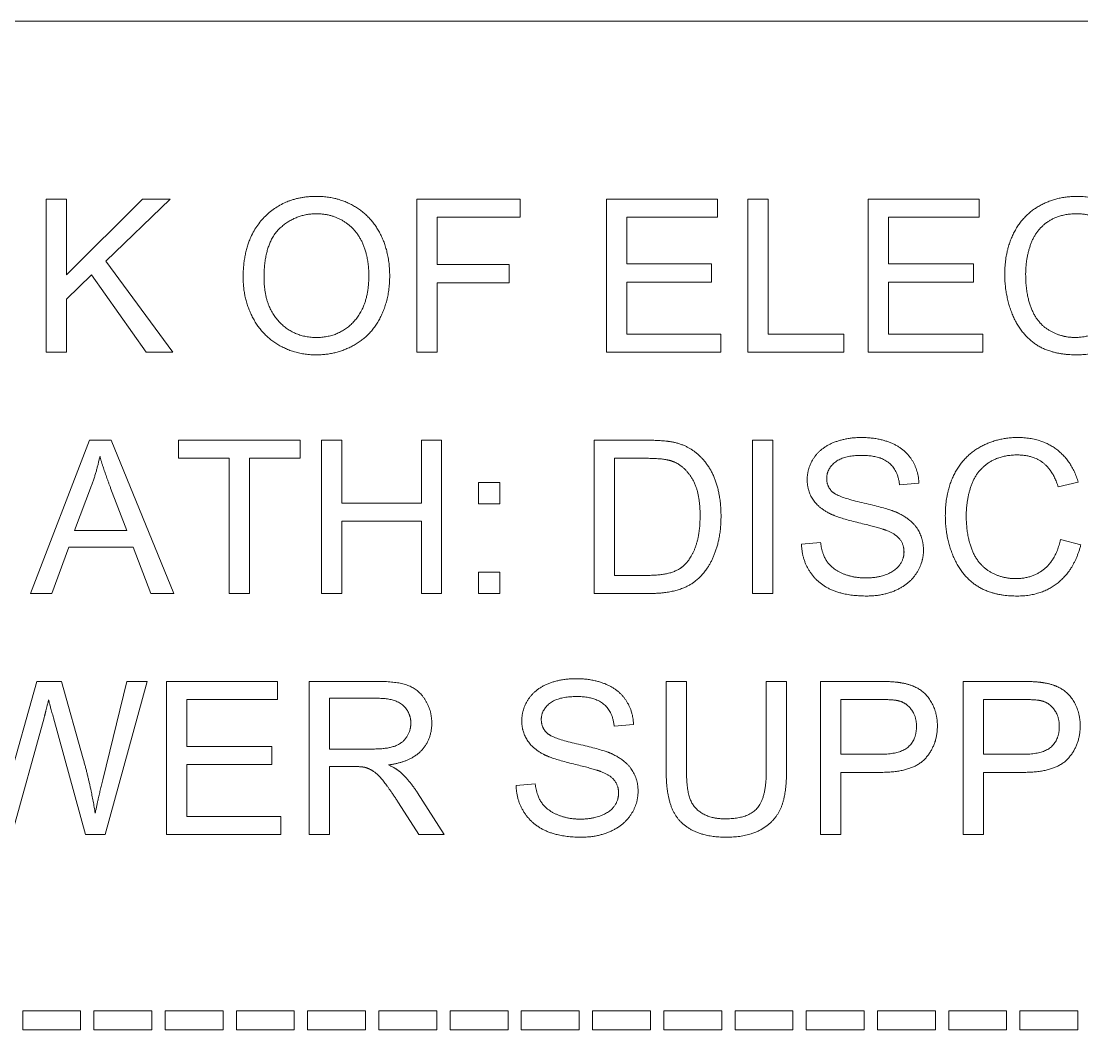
# Model space of a CAD drawing. Extents: x -76427 to 292734, y -42117 to 131250.
# Drawn here: x 14075.48 to 14099.71, y -38303.83 to -38280.8 of the extents above; entities that cross this region are included whole.
import ezdxf

# ---------------------------------------------------------------- set-up
doc = ezdxf.new("R2010")
doc.units = 0
doc.header["$LTSCALE"] = 10
doc.layers.add('XFM7P10PV$0$PV-EQ(50K)', color=252, linetype='Continuous', lineweight=9)
doc.layers.add('XFM7P10PV-200K$0$PV-EQ(50K)', color=22, linetype='Continuous', lineweight=9)

# ---------------------------------------------------------------- blocks, each defined once
blk = doc.blocks.new('XFM7P10PV-200K$0$A$Cf6a59fa3')
for p, q in [((2289.593, 488.833), (2469.593, 488.833)), ((2380.454, 484.771), (2380.918, 484.771)), ((2380.454, 481.271), (2380.454, 484.771)), ((2380.918, 484.771), (2380.918, 483.037)), ((2380.918, 483.037), (2382.657, 484.771)), ((2383.284, 484.771), (2381.817, 483.352)), ((2382.657, 484.771), (2383.284, 484.771)), ((2388.921, 484.771), (2391.285, 484.771)), ((2388.921, 481.271), (2388.921, 484.771)), ((2391.285, 484.771), (2391.285, 484.358)), ((2393.254, 484.771), (2395.788, 484.771)), ((2393.254, 481.271), (2393.254, 484.771)), ((2395.788, 484.771), (2395.788, 484.358)), ((2396.487, 484.771), (2396.951, 484.771)), ((2396.487, 481.271), (2396.487, 484.771)), ((2396.951, 484.771), (2396.951, 481.685)), ((2399.234, 484.771), (2401.769, 484.771)), ((2399.234, 481.271), (2399.234, 484.771)), ((2401.769, 484.771), (2401.769, 484.358)), ((2391.285, 484.358), (2389.385, 484.358)), ((2389.385, 484.358), (2389.385, 483.275)), ((2395.788, 484.358), (2393.718, 484.358)), ((2393.718, 484.358), (2393.718, 483.288)), ((2401.769, 484.358), (2399.699, 484.358)), ((2399.699, 484.358), (2399.699, 483.288)), ((2381.817, 483.352), (2383.348, 481.271)), ((2389.385, 483.275), (2391.029, 483.275)), ((2391.029, 483.275), (2391.029, 482.861)), ((2393.718, 483.288), (2395.657, 483.288)), ((2395.657, 483.288), (2395.657, 482.875)), ((2399.699, 483.288), (2401.638, 483.288)), ((2401.638, 483.288), (2401.638, 482.875)), ((2381.492, 483.04), (2380.918, 482.485)), ((2382.738, 481.271), (2381.492, 483.04)), ((2395.657, 482.875), (2393.718, 482.875)), ((2393.718, 482.875), (2393.718, 481.685)), ((2401.638, 482.875), (2399.699, 482.875)), ((2399.699, 482.875), (2399.699, 481.685)), ((2391.029, 482.861), (2389.385, 482.861)), ((2389.385, 482.861), (2389.385, 481.271)), ((2380.918, 482.485), (2380.918, 481.271)), ((2393.718, 481.685), (2395.868, 481.685)), ((2395.868, 481.685), (2395.868, 481.271)), ((2396.951, 481.685), (2398.674, 481.685)), ((2398.674, 481.685), (2398.674, 481.271)), ((2399.699, 481.685), (2401.849, 481.685)), ((2401.849, 481.685), (2401.849, 481.271)), ((2380.918, 481.271), (2380.454, 481.271)), ((2383.348, 481.271), (2382.738, 481.271)), ((2389.385, 481.271), (2388.921, 481.271)), ((2395.868, 481.271), (2393.254, 481.271)), ((2398.674, 481.271), (2396.487, 481.271)), ((2401.849, 481.271), (2399.234, 481.271)), ((2380.096, 475.763), (2381.441, 479.263)), ((2381.441, 479.263), (2381.943, 479.263)), ((2381.943, 479.263), (2383.372, 475.763)), ((2383.479, 478.85), (2383.479, 479.263)), ((2383.479, 479.263), (2386.254, 479.263)), ((2386.254, 479.263), (2386.254, 478.85)), ((2386.747, 479.263), (2387.211, 479.263)), ((2386.747, 475.763), (2386.747, 479.263)), ((2387.211, 479.263), (2387.211, 477.825)), ((2389.025, 477.825), (2389.025, 479.263)), ((2389.025, 479.263), (2389.489, 479.263)), ((2389.489, 479.263), (2389.489, 475.763)), ((2392.976, 479.263), (2394.182, 479.263)), ((2392.976, 475.763), (2392.976, 479.263)), ((2396.588, 479.263), (2397.052, 479.263)), ((2396.588, 475.763), (2396.588, 479.263)), ((2397.052, 479.263), (2397.052, 475.763)), ((2384.632, 478.85), (2383.479, 478.85)), ((2384.632, 475.763), (2384.632, 478.85)), ((2386.254, 478.85), (2385.096, 478.85)), ((2385.096, 478.85), (2385.096, 475.763)), ((2393.44, 476.177), (2393.44, 478.85)), ((2393.44, 478.85), (2394.177, 478.85)), ((2390.327, 478.3), (2390.815, 478.3)), ((2390.327, 477.812), (2390.327, 478.3)), ((2390.815, 478.3), (2390.815, 477.812)), ((2400.392, 478.279), (2399.949, 478.244)), ((2404.031, 478.306), (2403.575, 478.196)), ((2381.105, 477.199), (2381.492, 478.226)), ((2381.927, 478.17), (2382.295, 477.199)), ((2387.211, 477.825), (2389.025, 477.825)), ((2390.815, 477.812), (2390.327, 477.812)), ((2389.025, 477.412), (2387.211, 477.412)), ((2387.211, 477.412), (2387.211, 475.763)), ((2389.025, 475.763), (2389.025, 477.412)), ((2382.295, 477.199), (2381.105, 477.199)), ((2380.971, 476.822), (2380.587, 475.763)), ((2382.439, 476.822), (2380.971, 476.822)), ((2382.844, 475.763), (2382.439, 476.822)), ((2397.709, 476.889), (2398.146, 476.926)), ((2403.625, 476.993), (2404.09, 476.876)), ((2390.327, 476.252), (2390.815, 476.252)), ((2390.327, 475.763), (2390.327, 476.252)), ((2390.815, 476.252), (2390.815, 475.763)), ((2394.187, 476.177), (2393.44, 476.177)), ((2380.587, 475.763), (2380.096, 475.763)), ((2383.372, 475.763), (2382.844, 475.763)), ((2385.096, 475.763), (2384.632, 475.763)), ((2387.211, 475.763), (2386.747, 475.763)), ((2389.489, 475.763), (2389.025, 475.763)), ((2390.815, 475.763), (2390.327, 475.763)), ((2394.241, 475.763), (2392.976, 475.763)), ((2397.052, 475.763), (2396.588, 475.763)), ((2379.576, 471.392), (2380.241, 473.755)), ((2380.241, 473.755), (2380.801, 473.755)), ((2380.801, 473.755), (2381.302, 471.984)), ((2381.748, 471.507), (2382.295, 473.755)), ((2382.762, 473.755), (2381.806, 470.255)), ((2382.295, 473.755), (2382.762, 473.755)), ((2383.204, 473.755), (2385.739, 473.755)), ((2383.204, 470.255), (2383.204, 473.755)), ((2385.739, 473.755), (2385.739, 473.342)), ((2386.464, 473.755), (2388.017, 473.755)), ((2386.464, 470.255), (2386.464, 473.755)), ((2394.617, 471.733), (2394.617, 473.755)), ((2394.617, 473.755), (2395.081, 473.755)), ((2395.081, 473.755), (2395.081, 471.736)), ((2396.906, 471.736), (2396.906, 473.755)), ((2396.906, 473.755), (2397.37, 473.755)), ((2397.37, 473.755), (2397.37, 471.733)), ((2398.141, 473.755), (2399.461, 473.755)), ((2398.141, 470.255), (2398.141, 473.755)), ((2401.403, 473.755), (2402.724, 473.755)), ((2401.403, 470.255), (2401.403, 473.755)), ((2385.739, 473.342), (2383.669, 473.342)), ((2383.669, 473.342), (2383.669, 472.272)), ((2386.928, 472.211), (2386.928, 473.369)), ((2386.928, 473.369), (2388.036, 473.369)), ((2398.605, 472.091), (2398.605, 473.342)), ((2398.605, 473.342), (2399.501, 473.342)), ((2401.867, 472.091), (2401.867, 473.342)), ((2401.867, 473.342), (2402.764, 473.342)), ((2380.406, 472.923), (2379.667, 470.255)), ((2381.353, 470.255), (2380.622, 472.923)), ((2393.872, 472.771), (2393.43, 472.736)), ((2383.669, 472.272), (2385.608, 472.272)), ((2385.608, 472.272), (2385.608, 471.859)), ((2387.923, 472.211), (2386.928, 472.211)), ((2399.509, 472.091), (2398.605, 472.091)), ((2402.772, 472.091), (2401.867, 472.091)), ((2385.608, 471.859), (2383.669, 471.859)), ((2383.669, 471.859), (2383.669, 470.669)), ((2387.465, 471.811), (2386.928, 471.811)), ((2386.928, 471.811), (2386.928, 470.255)), ((2399.504, 471.677), (2398.605, 471.677)), ((2398.605, 471.677), (2398.605, 470.255)), ((2402.766, 471.677), (2401.867, 471.677)), ((2401.867, 471.677), (2401.867, 470.255)), ((2391.189, 471.381), (2391.626, 471.418)), ((2388.94, 471.208), (2389.545, 470.255)), ((2388.967, 470.255), (2388.502, 470.984)), ((2383.669, 470.669), (2385.819, 470.669)), ((2385.819, 470.669), (2385.819, 470.255)), ((2381.806, 470.255), (2381.353, 470.255)), ((2385.819, 470.255), (2383.204, 470.255)), ((2386.928, 470.255), (2386.464, 470.255)), ((2389.545, 470.255), (2388.967, 470.255)), ((2398.605, 470.255), (2398.141, 470.255)), ((2401.867, 470.255), (2401.403, 470.255)), ((2379.918, 466.231), (2381.241, 466.231)), ((2379.918, 465.798), (2379.918, 466.231)), ((2381.241, 466.231), (2381.241, 465.798)), ((2381.545, 466.231), (2382.868, 466.231)), ((2381.545, 465.798), (2381.545, 466.231)), ((2382.868, 466.231), (2382.868, 465.798)), ((2383.172, 466.231), (2384.496, 466.231)), ((2383.172, 465.798), (2383.172, 466.231)), ((2384.496, 466.231), (2384.496, 465.798)), ((2384.8, 466.231), (2386.123, 466.231)), ((2384.8, 465.798), (2384.8, 466.231)), ((2386.123, 466.231), (2386.123, 465.798)), ((2386.427, 466.231), (2387.75, 466.231)), ((2386.427, 465.798), (2386.427, 466.231)), ((2387.75, 466.231), (2387.75, 465.798)), ((2388.054, 466.231), (2389.377, 466.231)), ((2388.054, 465.798), (2388.054, 466.231)), ((2389.377, 466.231), (2389.377, 465.798)), ((2389.681, 466.231), (2391.005, 466.231)), ((2389.681, 465.798), (2389.681, 466.231)), ((2391.005, 466.231), (2391.005, 465.798)), ((2391.309, 466.231), (2392.632, 466.231)), ((2391.309, 465.798), (2391.309, 466.231)), ((2392.632, 466.231), (2392.632, 465.798)), ((2392.936, 466.231), (2394.259, 466.231)), ((2392.936, 465.798), (2392.936, 466.231)), ((2394.259, 466.231), (2394.259, 465.798)), ((2394.563, 466.231), (2395.887, 466.231)), ((2394.563, 465.798), (2394.563, 466.231)), ((2395.887, 466.231), (2395.887, 465.798)), ((2396.191, 466.231), (2397.514, 466.231)), ((2396.191, 465.798), (2396.191, 466.231)), ((2397.514, 466.231), (2397.514, 465.798)), ((2397.818, 466.231), (2399.141, 466.231)), ((2397.818, 465.798), (2397.818, 466.231)), ((2399.141, 466.231), (2399.141, 465.798)), ((2399.445, 466.231), (2400.768, 466.231)), ((2399.445, 465.798), (2399.445, 466.231)), ((2400.768, 466.231), (2400.768, 465.798)), ((2401.072, 466.231), (2402.396, 466.231)), ((2401.072, 465.798), (2401.072, 466.231)), ((2402.396, 466.231), (2402.396, 465.798)), ((2402.7, 466.231), (2404.023, 466.231)), ((2402.7, 465.798), (2402.7, 466.231)), ((2404.023, 466.231), (2404.023, 465.798)), ((2381.241, 465.798), (2379.918, 465.798)), ((2382.868, 465.798), (2381.545, 465.798)), ((2384.496, 465.798), (2383.172, 465.798)), ((2386.123, 465.798), (2384.8, 465.798)), ((2387.75, 465.798), (2386.427, 465.798)), ((2389.377, 465.798), (2388.054, 465.798)), ((2391.005, 465.798), (2389.681, 465.798)), ((2392.632, 465.798), (2391.309, 465.798)), ((2394.259, 465.798), (2392.936, 465.798)), ((2395.887, 465.798), (2394.563, 465.798)), ((2397.514, 465.798), (2396.191, 465.798)), ((2399.141, 465.798), (2397.818, 465.798)), ((2400.768, 465.798), (2399.445, 465.798)), ((2402.396, 465.798), (2401.072, 465.798)), ((2404.023, 465.798), (2402.7, 465.798))]:
    blk.add_line(p, q)
for points in [[(2384.954, 482.976), (2384.954, 483.848), (2385.891, 484.833), (2386.63, 484.833)], [(2386.63, 484.833), (2387.115, 484.833), (2387.894, 484.368), (2388.302, 483.541), (2388.302, 483.016)], [(2402.353, 483.048), (2402.353, 483.595), (2402.772, 484.411), (2403.543, 484.833), (2404.007, 484.833)], [(2404.007, 484.833), (2404.532, 484.833), (2405.247, 484.296), (2405.389, 483.814)], [(2385.432, 482.971), (2385.432, 483.76), (2386.141, 484.435), (2386.632, 484.435)], [(2386.632, 484.435), (2386.979, 484.435), (2387.537, 484.086), (2387.825, 483.448), (2387.825, 483.021)], [(2403.996, 484.435), (2403.593, 484.435), (2403.049, 484.048), (2402.83, 483.397), (2402.83, 483.051)], [(2404.933, 483.704), (2404.81, 484.086), (2404.348, 484.435), (2403.996, 484.435)], [(2386.63, 481.213), (2386.133, 481.213), (2385.355, 481.69), (2384.954, 482.514), (2384.954, 482.976)], [(2386.627, 481.61), (2386.112, 481.61), (2385.432, 482.338), (2385.432, 482.971)], [(2387.825, 483.021), (2387.825, 482.344), (2387.15, 481.61), (2386.627, 481.61)], [(2388.302, 483.016), (2388.302, 482.485), (2387.873, 481.645), (2387.083, 481.213), (2386.63, 481.213)], [(2403.999, 481.213), (2403.433, 481.213), (2402.724, 481.674), (2402.353, 482.546), (2402.353, 483.048)], [(2402.83, 483.051), (2402.83, 482.605), (2403.092, 481.938), (2403.639, 481.61), (2403.959, 481.61)], [(2403.959, 481.61), (2404.348, 481.61), (2404.887, 482.058), (2404.983, 482.501)], [(2405.447, 482.384), (2405.301, 481.813), (2404.546, 481.213), (2403.999, 481.213)], [(2394.182, 479.263), (2394.59, 479.263), (2394.806, 479.213)], [(2397.839, 478.359), (2397.839, 478.626), (2398.141, 479.085), (2398.72, 479.325), (2399.074, 479.325)], [(2399.074, 479.325), (2399.464, 479.325), (2400.059, 479.074), (2400.382, 478.586), (2400.392, 478.279)], [(2400.995, 477.54), (2400.995, 478.087), (2401.414, 478.903), (2402.185, 479.325), (2402.649, 479.325)], [(2402.649, 479.325), (2403.175, 479.325), (2403.89, 478.788), (2404.031, 478.306)], [(2394.806, 479.213), (2395.108, 479.143), (2395.318, 478.962)], [(2381.492, 478.226), (2381.612, 478.559), (2381.681, 478.895)], [(2381.681, 478.895), (2381.761, 478.612), (2381.927, 478.17)], [(2394.177, 478.85), (2394.587, 478.85), (2394.774, 478.778)], [(2394.774, 478.778), (2395.033, 478.679), (2395.393, 478.09), (2395.393, 477.54)], [(2395.318, 478.962), (2395.596, 478.73), (2395.871, 478.002), (2395.871, 477.532)], [(2399.093, 478.917), (2398.672, 478.917), (2398.285, 478.607), (2398.285, 478.391)], [(2399.949, 478.244), (2399.915, 478.578), (2399.499, 478.917), (2399.093, 478.917)], [(2402.638, 478.927), (2402.236, 478.927), (2401.691, 478.54), (2401.473, 477.889), (2401.473, 477.543)], [(2403.575, 478.196), (2403.452, 478.578), (2402.991, 478.927), (2402.638, 478.927)], [(2398.335, 477.599), (2398.085, 477.729), (2397.839, 478.119), (2397.839, 478.359)], [(2398.285, 478.391), (2398.285, 478.202), (2398.421, 478.079)], [(2398.421, 478.079), (2398.557, 477.959), (2399.691, 477.703), (2399.901, 477.607)], [(2395.871, 477.532), (2395.871, 477.135), (2395.684, 476.518), (2395.393, 476.115), (2395.046, 475.883), (2394.558, 475.763), (2394.241, 475.763)], [(2395.393, 477.54), (2395.393, 477.143), (2395.209, 476.588), (2395.044, 476.422)], [(2399.64, 477.207), (2399.499, 477.263), (2398.53, 477.495), (2398.335, 477.599)], [(2399.901, 477.607), (2400.205, 477.465), (2400.496, 477.033), (2400.496, 476.753)], [(2402.641, 475.705), (2402.076, 475.705), (2401.366, 476.166), (2400.995, 477.038), (2400.995, 477.54)], [(2401.473, 477.543), (2401.473, 477.097), (2401.734, 476.43), (2402.281, 476.102), (2402.601, 476.102)], [(2400.051, 476.713), (2400.051, 476.878), (2399.861, 477.124), (2399.64, 477.207)], [(2399.202, 475.705), (2398.725, 475.705), (2398.085, 475.982), (2397.719, 476.537), (2397.709, 476.889)], [(2398.146, 476.926), (2398.178, 476.662), (2398.405, 476.326), (2398.882, 476.118), (2399.181, 476.118)], [(2402.601, 476.102), (2402.991, 476.102), (2403.529, 476.55), (2403.625, 476.993)], [(2404.09, 476.876), (2403.943, 476.305), (2403.188, 475.705), (2402.641, 475.705)], [(2399.181, 476.118), (2399.445, 476.118), (2399.853, 476.276), (2400.051, 476.55), (2400.051, 476.713)], [(2400.496, 476.753), (2400.496, 476.473), (2400.176, 475.979), (2399.576, 475.705), (2399.202, 475.705)], [(2395.044, 476.422), (2394.929, 476.305), (2394.534, 476.177), (2394.187, 476.177)], [(2388.017, 473.755), (2388.484, 473.755), (2388.972, 473.566), (2389.263, 473.088), (2389.263, 472.8)], [(2391.319, 472.851), (2391.319, 473.118), (2391.621, 473.577), (2392.2, 473.817), (2392.555, 473.817)], [(2392.555, 473.817), (2392.944, 473.817), (2393.539, 473.566), (2393.862, 473.078), (2393.872, 472.771)], [(2399.461, 473.755), (2399.811, 473.755), (2399.995, 473.721)], [(2399.995, 473.721), (2400.254, 473.678), (2400.6, 473.438), (2400.814, 473.003), (2400.814, 472.742)], [(2402.724, 473.755), (2403.073, 473.755), (2403.257, 473.721)], [(2403.257, 473.721), (2403.516, 473.678), (2403.863, 473.438), (2404.076, 473.003), (2404.076, 472.742)], [(2380.51, 473.334), (2380.451, 473.094), (2380.406, 472.923)], [(2380.622, 472.923), (2380.526, 473.257), (2380.51, 473.334)], [(2388.036, 473.369), (2388.425, 473.369), (2388.785, 473.048), (2388.785, 472.8)], [(2392.573, 473.409), (2392.152, 473.409), (2391.765, 473.099), (2391.765, 472.883)], [(2393.43, 472.736), (2393.395, 473.07), (2392.979, 473.409), (2392.573, 473.409)], [(2399.501, 473.342), (2399.816, 473.342), (2399.933, 473.31)], [(2399.933, 473.31), (2400.115, 473.262), (2400.336, 472.947), (2400.336, 472.728)], [(2402.764, 473.342), (2403.079, 473.342), (2403.196, 473.31)], [(2403.196, 473.31), (2403.377, 473.262), (2403.599, 472.947), (2403.599, 472.728)], [(2388.785, 472.8), (2388.785, 472.632), (2388.598, 472.342), (2388.241, 472.211), (2387.923, 472.211)], [(2389.263, 472.8), (2389.263, 472.427), (2388.78, 471.917), (2388.278, 471.848)], [(2391.816, 472.091), (2391.565, 472.221), (2391.319, 472.611), (2391.319, 472.851)], [(2391.765, 472.883), (2391.765, 472.694), (2391.901, 472.571)], [(2400.814, 472.742), (2400.814, 472.296), (2400.246, 471.677), (2399.504, 471.677)], [(2400.336, 472.728), (2400.336, 472.424), (2399.96, 472.091), (2399.509, 472.091)], [(2404.076, 472.742), (2404.076, 472.296), (2403.508, 471.677), (2402.766, 471.677)], [(2403.599, 472.728), (2403.599, 472.424), (2403.223, 472.091), (2402.772, 472.091)], [(2391.901, 472.571), (2392.037, 472.451), (2393.171, 472.195), (2393.382, 472.099)], [(2381.302, 471.984), (2381.486, 471.325), (2381.574, 470.744)], [(2393.12, 471.699), (2392.979, 471.755), (2392.01, 471.987), (2391.816, 472.091)], [(2393.382, 472.099), (2393.686, 471.957), (2393.976, 471.525), (2393.976, 471.245)], [(2387.723, 471.795), (2387.643, 471.811), (2387.465, 471.811)], [(2388.502, 470.984), (2388.3, 471.298), (2388.038, 471.632), (2387.83, 471.768), (2387.723, 471.795)], [(2388.278, 471.848), (2388.46, 471.76), (2388.556, 471.675)], [(2396.001, 470.197), (2395.51, 470.197), (2394.883, 470.535), (2394.617, 471.178), (2394.617, 471.733)], [(2395.081, 471.736), (2395.081, 471.282), (2395.249, 470.85), (2395.662, 470.616), (2395.961, 470.616)], [(2395.961, 470.616), (2396.471, 470.616), (2396.906, 471.08), (2396.906, 471.736)], [(2397.37, 471.733), (2397.37, 471.205), (2397.132, 470.586), (2396.508, 470.197), (2396.001, 470.197)], [(2381.574, 470.744), (2381.641, 471.077), (2381.748, 471.507)], [(2388.556, 471.675), (2388.758, 471.488), (2388.94, 471.208)], [(2393.531, 471.205), (2393.531, 471.37), (2393.342, 471.616), (2393.12, 471.699)], [(2392.683, 470.197), (2392.205, 470.197), (2391.565, 470.474), (2391.199, 471.029), (2391.189, 471.381)], [(2391.626, 471.418), (2391.658, 471.154), (2391.885, 470.818), (2392.363, 470.61), (2392.661, 470.61)], [(2393.976, 471.245), (2393.976, 470.965), (2393.656, 470.471), (2393.056, 470.197), (2392.683, 470.197)], [(2392.661, 470.61), (2392.925, 470.61), (2393.334, 470.768), (2393.531, 471.042), (2393.531, 471.205)]]:
    blk.add_open_spline(points, degree=2)
blk = doc.blocks.new('XFM7P10PV-200K')
at = {"layer": 'XFM7P10PV-200K$0$PV-EQ(50K)'}
blk.add_blockref('XFM7P10PV-200K$0$A$Cf6a59fa3', (11695.6, -38769.632), dxfattribs=at)
blk = doc.blocks.new('XFM7P10PV$0$A$Cf6a59fa3')
for p, q in [((2289.593, 488.833), (2469.593, 488.833)), ((2380.454, 484.771), (2380.918, 484.771)), ((2380.454, 481.271), (2380.454, 484.771)), ((2380.918, 484.771), (2380.918, 483.037)), ((2380.918, 483.037), (2382.657, 484.771)), ((2383.284, 484.771), (2381.817, 483.352)), ((2382.657, 484.771), (2383.284, 484.771)), ((2388.921, 484.771), (2391.285, 484.771)), ((2388.921, 481.271), (2388.921, 484.771)), ((2391.285, 484.771), (2391.285, 484.358)), ((2393.254, 484.771), (2395.788, 484.771)), ((2393.254, 481.271), (2393.254, 484.771)), ((2395.788, 484.771), (2395.788, 484.358)), ((2396.487, 484.771), (2396.951, 484.771)), ((2396.487, 481.271), (2396.487, 484.771)), ((2396.951, 484.771), (2396.951, 481.685)), ((2399.234, 484.771), (2401.769, 484.771)), ((2399.234, 481.271), (2399.234, 484.771)), ((2401.769, 484.771), (2401.769, 484.358)), ((2391.285, 484.358), (2389.385, 484.358)), ((2389.385, 484.358), (2389.385, 483.275)), ((2395.788, 484.358), (2393.718, 484.358)), ((2393.718, 484.358), (2393.718, 483.288)), ((2401.769, 484.358), (2399.699, 484.358)), ((2399.699, 484.358), (2399.699, 483.288)), ((2381.817, 483.352), (2383.348, 481.271)), ((2389.385, 483.275), (2391.029, 483.275)), ((2391.029, 483.275), (2391.029, 482.861)), ((2393.718, 483.288), (2395.657, 483.288)), ((2395.657, 483.288), (2395.657, 482.875)), ((2399.699, 483.288), (2401.638, 483.288)), ((2401.638, 483.288), (2401.638, 482.875)), ((2381.492, 483.04), (2380.918, 482.485)), ((2382.738, 481.271), (2381.492, 483.04)), ((2395.657, 482.875), (2393.718, 482.875)), ((2393.718, 482.875), (2393.718, 481.685)), ((2401.638, 482.875), (2399.699, 482.875)), ((2399.699, 482.875), (2399.699, 481.685)), ((2391.029, 482.861), (2389.385, 482.861)), ((2389.385, 482.861), (2389.385, 481.271)), ((2380.918, 482.485), (2380.918, 481.271)), ((2393.718, 481.685), (2395.868, 481.685)), ((2395.868, 481.685), (2395.868, 481.271)), ((2396.951, 481.685), (2398.674, 481.685)), ((2398.674, 481.685), (2398.674, 481.271)), ((2399.699, 481.685), (2401.849, 481.685)), ((2401.849, 481.685), (2401.849, 481.271)), ((2380.918, 481.271), (2380.454, 481.271)), ((2383.348, 481.271), (2382.738, 481.271)), ((2389.385, 481.271), (2388.921, 481.271)), ((2395.868, 481.271), (2393.254, 481.271)), ((2398.674, 481.271), (2396.487, 481.271)), ((2401.849, 481.271), (2399.234, 481.271)), ((2380.096, 475.763), (2381.441, 479.263)), ((2381.441, 479.263), (2381.943, 479.263)), ((2381.943, 479.263), (2383.372, 475.763)), ((2383.479, 478.85), (2383.479, 479.263)), ((2383.479, 479.263), (2386.254, 479.263)), ((2386.254, 479.263), (2386.254, 478.85)), ((2386.747, 479.263), (2387.211, 479.263)), ((2386.747, 475.763), (2386.747, 479.263)), ((2387.211, 479.263), (2387.211, 477.825)), ((2389.025, 477.825), (2389.025, 479.263)), ((2389.025, 479.263), (2389.489, 479.263)), ((2389.489, 479.263), (2389.489, 475.763)), ((2392.976, 479.263), (2394.182, 479.263)), ((2392.976, 475.763), (2392.976, 479.263)), ((2396.588, 479.263), (2397.052, 479.263)), ((2396.588, 475.763), (2396.588, 479.263)), ((2397.052, 479.263), (2397.052, 475.763)), ((2384.632, 478.85), (2383.479, 478.85)), ((2384.632, 475.763), (2384.632, 478.85)), ((2386.254, 478.85), (2385.096, 478.85)), ((2385.096, 478.85), (2385.096, 475.763)), ((2393.44, 476.177), (2393.44, 478.85)), ((2393.44, 478.85), (2394.177, 478.85)), ((2390.327, 478.3), (2390.815, 478.3)), ((2390.327, 477.812), (2390.327, 478.3)), ((2390.815, 478.3), (2390.815, 477.812)), ((2400.392, 478.279), (2399.949, 478.244)), ((2404.031, 478.306), (2403.575, 478.196)), ((2381.105, 477.199), (2381.492, 478.226)), ((2381.927, 478.17), (2382.295, 477.199)), ((2387.211, 477.825), (2389.025, 477.825)), ((2390.815, 477.812), (2390.327, 477.812)), ((2389.025, 477.412), (2387.211, 477.412)), ((2387.211, 477.412), (2387.211, 475.763)), ((2389.025, 475.763), (2389.025, 477.412)), ((2382.295, 477.199), (2381.105, 477.199)), ((2380.971, 476.822), (2380.587, 475.763)), ((2382.439, 476.822), (2380.971, 476.822)), ((2382.844, 475.763), (2382.439, 476.822)), ((2397.709, 476.889), (2398.146, 476.926)), ((2403.625, 476.993), (2404.09, 476.876)), ((2390.327, 476.252), (2390.815, 476.252)), ((2390.327, 475.763), (2390.327, 476.252)), ((2390.815, 476.252), (2390.815, 475.763)), ((2394.187, 476.177), (2393.44, 476.177)), ((2380.587, 475.763), (2380.096, 475.763)), ((2383.372, 475.763), (2382.844, 475.763)), ((2385.096, 475.763), (2384.632, 475.763)), ((2387.211, 475.763), (2386.747, 475.763)), ((2389.489, 475.763), (2389.025, 475.763)), ((2390.815, 475.763), (2390.327, 475.763)), ((2394.241, 475.763), (2392.976, 475.763)), ((2397.052, 475.763), (2396.588, 475.763)), ((2379.576, 471.392), (2380.241, 473.755)), ((2380.241, 473.755), (2380.801, 473.755)), ((2380.801, 473.755), (2381.302, 471.984)), ((2381.748, 471.507), (2382.295, 473.755)), ((2382.762, 473.755), (2381.806, 470.255)), ((2382.295, 473.755), (2382.762, 473.755)), ((2383.204, 473.755), (2385.739, 473.755)), ((2383.204, 470.255), (2383.204, 473.755)), ((2385.739, 473.755), (2385.739, 473.342)), ((2386.464, 473.755), (2388.017, 473.755)), ((2386.464, 470.255), (2386.464, 473.755)), ((2394.617, 471.733), (2394.617, 473.755)), ((2394.617, 473.755), (2395.081, 473.755)), ((2395.081, 473.755), (2395.081, 471.736)), ((2396.906, 471.736), (2396.906, 473.755)), ((2396.906, 473.755), (2397.37, 473.755)), ((2397.37, 473.755), (2397.37, 471.733)), ((2398.141, 473.755), (2399.461, 473.755)), ((2398.141, 470.255), (2398.141, 473.755)), ((2401.403, 473.755), (2402.724, 473.755)), ((2401.403, 470.255), (2401.403, 473.755)), ((2385.739, 473.342), (2383.669, 473.342)), ((2383.669, 473.342), (2383.669, 472.272)), ((2386.928, 472.211), (2386.928, 473.369)), ((2386.928, 473.369), (2388.036, 473.369)), ((2398.605, 472.091), (2398.605, 473.342)), ((2398.605, 473.342), (2399.501, 473.342)), ((2401.867, 472.091), (2401.867, 473.342)), ((2401.867, 473.342), (2402.764, 473.342)), ((2380.406, 472.923), (2379.667, 470.255)), ((2381.353, 470.255), (2380.622, 472.923)), ((2393.872, 472.771), (2393.43, 472.736)), ((2383.669, 472.272), (2385.608, 472.272)), ((2385.608, 472.272), (2385.608, 471.859)), ((2387.923, 472.211), (2386.928, 472.211)), ((2399.509, 472.091), (2398.605, 472.091)), ((2402.772, 472.091), (2401.867, 472.091)), ((2385.608, 471.859), (2383.669, 471.859)), ((2383.669, 471.859), (2383.669, 470.669)), ((2387.465, 471.811), (2386.928, 471.811)), ((2386.928, 471.811), (2386.928, 470.255)), ((2399.504, 471.677), (2398.605, 471.677)), ((2398.605, 471.677), (2398.605, 470.255)), ((2402.766, 471.677), (2401.867, 471.677)), ((2401.867, 471.677), (2401.867, 470.255)), ((2391.189, 471.381), (2391.626, 471.418)), ((2388.94, 471.208), (2389.545, 470.255)), ((2388.967, 470.255), (2388.502, 470.984)), ((2383.669, 470.669), (2385.819, 470.669)), ((2385.819, 470.669), (2385.819, 470.255)), ((2381.806, 470.255), (2381.353, 470.255)), ((2385.819, 470.255), (2383.204, 470.255)), ((2386.928, 470.255), (2386.464, 470.255)), ((2389.545, 470.255), (2388.967, 470.255)), ((2398.605, 470.255), (2398.141, 470.255)), ((2401.867, 470.255), (2401.403, 470.255)), ((2379.918, 466.231), (2381.241, 466.231)), ((2379.918, 465.798), (2379.918, 466.231)), ((2381.241, 466.231), (2381.241, 465.798)), ((2381.545, 466.231), (2382.868, 466.231)), ((2381.545, 465.798), (2381.545, 466.231)), ((2382.868, 466.231), (2382.868, 465.798)), ((2383.172, 466.231), (2384.496, 466.231)), ((2383.172, 465.798), (2383.172, 466.231)), ((2384.496, 466.231), (2384.496, 465.798)), ((2384.8, 466.231), (2386.123, 466.231)), ((2384.8, 465.798), (2384.8, 466.231)), ((2386.123, 466.231), (2386.123, 465.798)), ((2386.427, 466.231), (2387.75, 466.231)), ((2386.427, 465.798), (2386.427, 466.231)), ((2387.75, 466.231), (2387.75, 465.798)), ((2388.054, 466.231), (2389.377, 466.231)), ((2388.054, 465.798), (2388.054, 466.231)), ((2389.377, 466.231), (2389.377, 465.798)), ((2389.681, 466.231), (2391.005, 466.231)), ((2389.681, 465.798), (2389.681, 466.231)), ((2391.005, 466.231), (2391.005, 465.798)), ((2391.309, 466.231), (2392.632, 466.231)), ((2391.309, 465.798), (2391.309, 466.231)), ((2392.632, 466.231), (2392.632, 465.798)), ((2392.936, 466.231), (2394.259, 466.231)), ((2392.936, 465.798), (2392.936, 466.231)), ((2394.259, 466.231), (2394.259, 465.798)), ((2394.563, 466.231), (2395.887, 466.231)), ((2394.563, 465.798), (2394.563, 466.231)), ((2395.887, 466.231), (2395.887, 465.798)), ((2396.191, 466.231), (2397.514, 466.231)), ((2396.191, 465.798), (2396.191, 466.231)), ((2397.514, 466.231), (2397.514, 465.798)), ((2397.818, 466.231), (2399.141, 466.231)), ((2397.818, 465.798), (2397.818, 466.231)), ((2399.141, 466.231), (2399.141, 465.798)), ((2399.445, 466.231), (2400.768, 466.231)), ((2399.445, 465.798), (2399.445, 466.231)), ((2400.768, 466.231), (2400.768, 465.798)), ((2401.072, 466.231), (2402.396, 466.231)), ((2401.072, 465.798), (2401.072, 466.231)), ((2402.396, 466.231), (2402.396, 465.798)), ((2402.7, 466.231), (2404.023, 466.231)), ((2402.7, 465.798), (2402.7, 466.231)), ((2404.023, 466.231), (2404.023, 465.798)), ((2381.241, 465.798), (2379.918, 465.798)), ((2382.868, 465.798), (2381.545, 465.798)), ((2384.496, 465.798), (2383.172, 465.798)), ((2386.123, 465.798), (2384.8, 465.798)), ((2387.75, 465.798), (2386.427, 465.798)), ((2389.377, 465.798), (2388.054, 465.798)), ((2391.005, 465.798), (2389.681, 465.798)), ((2392.632, 465.798), (2391.309, 465.798)), ((2394.259, 465.798), (2392.936, 465.798)), ((2395.887, 465.798), (2394.563, 465.798)), ((2397.514, 465.798), (2396.191, 465.798)), ((2399.141, 465.798), (2397.818, 465.798)), ((2400.768, 465.798), (2399.445, 465.798)), ((2402.396, 465.798), (2401.072, 465.798)), ((2404.023, 465.798), (2402.7, 465.798))]:
    blk.add_line(p, q)
for points in [[(2384.954, 482.976), (2384.954, 483.848), (2385.891, 484.833), (2386.63, 484.833)], [(2386.63, 484.833), (2387.115, 484.833), (2387.894, 484.368), (2388.302, 483.541), (2388.302, 483.016)], [(2402.353, 483.048), (2402.353, 483.595), (2402.772, 484.411), (2403.543, 484.833), (2404.007, 484.833)], [(2404.007, 484.833), (2404.532, 484.833), (2405.247, 484.296), (2405.389, 483.814)], [(2385.432, 482.971), (2385.432, 483.76), (2386.141, 484.435), (2386.632, 484.435)], [(2386.632, 484.435), (2386.979, 484.435), (2387.537, 484.086), (2387.825, 483.448), (2387.825, 483.021)], [(2403.996, 484.435), (2403.593, 484.435), (2403.049, 484.048), (2402.83, 483.397), (2402.83, 483.051)], [(2404.933, 483.704), (2404.81, 484.086), (2404.348, 484.435), (2403.996, 484.435)], [(2386.63, 481.213), (2386.133, 481.213), (2385.355, 481.69), (2384.954, 482.514), (2384.954, 482.976)], [(2386.627, 481.61), (2386.112, 481.61), (2385.432, 482.338), (2385.432, 482.971)], [(2387.825, 483.021), (2387.825, 482.344), (2387.15, 481.61), (2386.627, 481.61)], [(2388.302, 483.016), (2388.302, 482.485), (2387.873, 481.645), (2387.083, 481.213), (2386.63, 481.213)], [(2403.999, 481.213), (2403.433, 481.213), (2402.724, 481.674), (2402.353, 482.546), (2402.353, 483.048)], [(2402.83, 483.051), (2402.83, 482.605), (2403.092, 481.938), (2403.639, 481.61), (2403.959, 481.61)], [(2403.959, 481.61), (2404.348, 481.61), (2404.887, 482.058), (2404.983, 482.501)], [(2405.447, 482.384), (2405.301, 481.813), (2404.546, 481.213), (2403.999, 481.213)], [(2394.182, 479.263), (2394.59, 479.263), (2394.806, 479.213)], [(2397.839, 478.359), (2397.839, 478.626), (2398.141, 479.085), (2398.72, 479.325), (2399.074, 479.325)], [(2399.074, 479.325), (2399.464, 479.325), (2400.059, 479.074), (2400.382, 478.586), (2400.392, 478.279)], [(2400.995, 477.54), (2400.995, 478.087), (2401.414, 478.903), (2402.185, 479.325), (2402.649, 479.325)], [(2402.649, 479.325), (2403.175, 479.325), (2403.89, 478.788), (2404.031, 478.306)], [(2394.806, 479.213), (2395.108, 479.143), (2395.318, 478.962)], [(2381.492, 478.226), (2381.612, 478.559), (2381.681, 478.895)], [(2381.681, 478.895), (2381.761, 478.612), (2381.927, 478.17)], [(2394.177, 478.85), (2394.587, 478.85), (2394.774, 478.778)], [(2394.774, 478.778), (2395.033, 478.679), (2395.393, 478.09), (2395.393, 477.54)], [(2395.318, 478.962), (2395.596, 478.73), (2395.871, 478.002), (2395.871, 477.532)], [(2399.093, 478.917), (2398.672, 478.917), (2398.285, 478.607), (2398.285, 478.391)], [(2399.949, 478.244), (2399.915, 478.578), (2399.499, 478.917), (2399.093, 478.917)], [(2402.638, 478.927), (2402.236, 478.927), (2401.691, 478.54), (2401.473, 477.889), (2401.473, 477.543)], [(2403.575, 478.196), (2403.452, 478.578), (2402.991, 478.927), (2402.638, 478.927)], [(2398.335, 477.599), (2398.085, 477.729), (2397.839, 478.119), (2397.839, 478.359)], [(2398.285, 478.391), (2398.285, 478.202), (2398.421, 478.079)], [(2398.421, 478.079), (2398.557, 477.959), (2399.691, 477.703), (2399.901, 477.607)], [(2395.871, 477.532), (2395.871, 477.135), (2395.684, 476.518), (2395.393, 476.115), (2395.046, 475.883), (2394.558, 475.763), (2394.241, 475.763)], [(2395.393, 477.54), (2395.393, 477.143), (2395.209, 476.588), (2395.044, 476.422)], [(2399.64, 477.207), (2399.499, 477.263), (2398.53, 477.495), (2398.335, 477.599)], [(2399.901, 477.607), (2400.205, 477.465), (2400.496, 477.033), (2400.496, 476.753)], [(2402.641, 475.705), (2402.076, 475.705), (2401.366, 476.166), (2400.995, 477.038), (2400.995, 477.54)], [(2401.473, 477.543), (2401.473, 477.097), (2401.734, 476.43), (2402.281, 476.102), (2402.601, 476.102)], [(2400.051, 476.713), (2400.051, 476.878), (2399.861, 477.124), (2399.64, 477.207)], [(2399.202, 475.705), (2398.725, 475.705), (2398.085, 475.982), (2397.719, 476.537), (2397.709, 476.889)], [(2398.146, 476.926), (2398.178, 476.662), (2398.405, 476.326), (2398.882, 476.118), (2399.181, 476.118)], [(2402.601, 476.102), (2402.991, 476.102), (2403.529, 476.55), (2403.625, 476.993)], [(2404.09, 476.876), (2403.943, 476.305), (2403.188, 475.705), (2402.641, 475.705)], [(2399.181, 476.118), (2399.445, 476.118), (2399.853, 476.276), (2400.051, 476.55), (2400.051, 476.713)], [(2400.496, 476.753), (2400.496, 476.473), (2400.176, 475.979), (2399.576, 475.705), (2399.202, 475.705)], [(2395.044, 476.422), (2394.929, 476.305), (2394.534, 476.177), (2394.187, 476.177)], [(2388.017, 473.755), (2388.484, 473.755), (2388.972, 473.566), (2389.263, 473.088), (2389.263, 472.8)], [(2391.319, 472.851), (2391.319, 473.118), (2391.621, 473.577), (2392.2, 473.817), (2392.555, 473.817)], [(2392.555, 473.817), (2392.944, 473.817), (2393.539, 473.566), (2393.862, 473.078), (2393.872, 472.771)], [(2399.461, 473.755), (2399.811, 473.755), (2399.995, 473.721)], [(2399.995, 473.721), (2400.254, 473.678), (2400.6, 473.438), (2400.814, 473.003), (2400.814, 472.742)], [(2402.724, 473.755), (2403.073, 473.755), (2403.257, 473.721)], [(2403.257, 473.721), (2403.516, 473.678), (2403.863, 473.438), (2404.076, 473.003), (2404.076, 472.742)], [(2380.51, 473.334), (2380.451, 473.094), (2380.406, 472.923)], [(2380.622, 472.923), (2380.526, 473.257), (2380.51, 473.334)], [(2388.036, 473.369), (2388.425, 473.369), (2388.785, 473.048), (2388.785, 472.8)], [(2392.573, 473.409), (2392.152, 473.409), (2391.765, 473.099), (2391.765, 472.883)], [(2393.43, 472.736), (2393.395, 473.07), (2392.979, 473.409), (2392.573, 473.409)], [(2399.501, 473.342), (2399.816, 473.342), (2399.933, 473.31)], [(2399.933, 473.31), (2400.115, 473.262), (2400.336, 472.947), (2400.336, 472.728)], [(2402.764, 473.342), (2403.079, 473.342), (2403.196, 473.31)], [(2403.196, 473.31), (2403.377, 473.262), (2403.599, 472.947), (2403.599, 472.728)], [(2388.785, 472.8), (2388.785, 472.632), (2388.598, 472.342), (2388.241, 472.211), (2387.923, 472.211)], [(2389.263, 472.8), (2389.263, 472.427), (2388.78, 471.917), (2388.278, 471.848)], [(2391.816, 472.091), (2391.565, 472.221), (2391.319, 472.611), (2391.319, 472.851)], [(2391.765, 472.883), (2391.765, 472.694), (2391.901, 472.571)], [(2400.814, 472.742), (2400.814, 472.296), (2400.246, 471.677), (2399.504, 471.677)], [(2400.336, 472.728), (2400.336, 472.424), (2399.96, 472.091), (2399.509, 472.091)], [(2404.076, 472.742), (2404.076, 472.296), (2403.508, 471.677), (2402.766, 471.677)], [(2403.599, 472.728), (2403.599, 472.424), (2403.223, 472.091), (2402.772, 472.091)], [(2391.901, 472.571), (2392.037, 472.451), (2393.171, 472.195), (2393.382, 472.099)], [(2381.302, 471.984), (2381.486, 471.325), (2381.574, 470.744)], [(2393.12, 471.699), (2392.979, 471.755), (2392.01, 471.987), (2391.816, 472.091)], [(2393.382, 472.099), (2393.686, 471.957), (2393.976, 471.525), (2393.976, 471.245)], [(2387.723, 471.795), (2387.643, 471.811), (2387.465, 471.811)], [(2388.502, 470.984), (2388.3, 471.298), (2388.038, 471.632), (2387.83, 471.768), (2387.723, 471.795)], [(2388.278, 471.848), (2388.46, 471.76), (2388.556, 471.675)], [(2396.001, 470.197), (2395.51, 470.197), (2394.883, 470.535), (2394.617, 471.178), (2394.617, 471.733)], [(2395.081, 471.736), (2395.081, 471.282), (2395.249, 470.85), (2395.662, 470.616), (2395.961, 470.616)], [(2395.961, 470.616), (2396.471, 470.616), (2396.906, 471.08), (2396.906, 471.736)], [(2397.37, 471.733), (2397.37, 471.205), (2397.132, 470.586), (2396.508, 470.197), (2396.001, 470.197)], [(2381.574, 470.744), (2381.641, 471.077), (2381.748, 471.507)], [(2388.556, 471.675), (2388.758, 471.488), (2388.94, 471.208)], [(2393.531, 471.205), (2393.531, 471.37), (2393.342, 471.616), (2393.12, 471.699)], [(2392.683, 470.197), (2392.205, 470.197), (2391.565, 470.474), (2391.199, 471.029), (2391.189, 471.381)], [(2391.626, 471.418), (2391.658, 471.154), (2391.885, 470.818), (2392.363, 470.61), (2392.661, 470.61)], [(2393.976, 471.245), (2393.976, 470.965), (2393.656, 470.471), (2393.056, 470.197), (2392.683, 470.197)], [(2392.661, 470.61), (2392.925, 470.61), (2393.334, 470.768), (2393.531, 471.042), (2393.531, 471.205)]]:
    blk.add_open_spline(points, degree=2)
blk = doc.blocks.new('XFM7P10PV')
at = {"layer": 'XFM7P10PV$0$PV-EQ(50K)'}
blk.add_blockref('XFM7P10PV$0$A$Cf6a59fa3', (11695.6, -38769.632), dxfattribs=at)

msp = doc.modelspace()

# ---------------------------------------------------------------- block references
for name in ['XFM7P10PV', 'XFM7P10PV-200K']:
    msp.add_blockref(name, (0, 0))

doc.saveas('drawing.dxf')
